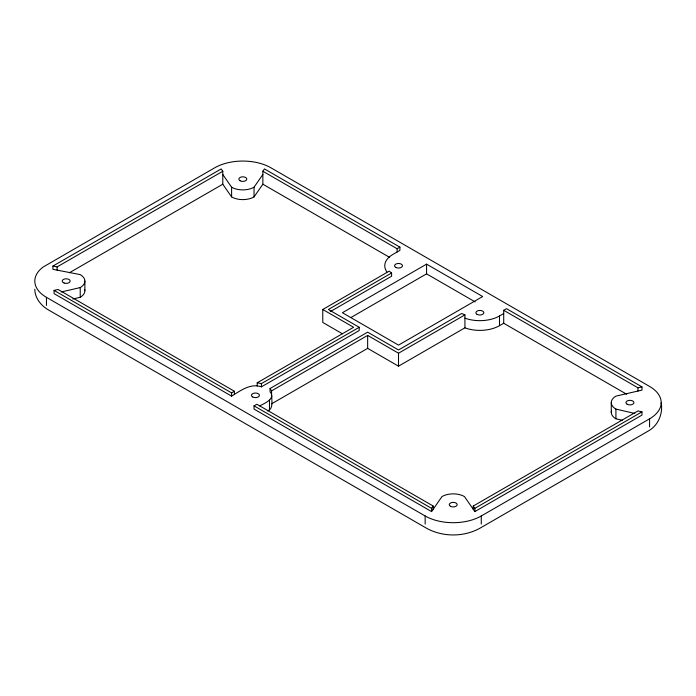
<?xml version="1.0" encoding="UTF-8"?>
<svg xmlns="http://www.w3.org/2000/svg" width="696" height="696" viewBox="0 0 696 696"><rect width="100%" height="100%" fill="white"/><g stroke="black" fill="none" stroke-linecap="round" stroke-linejoin="round"><path stroke-width="1.04" d="M271.57 403.837L367.653 348.357L398.512 366.174L464.928 327.825L464.928 314.87L461.726 313.487L398.512 349.975L367.653 332.157L270.057 388.507L270.057 391.752C276.06 398.686 264.332 403.541 259.556 405.907M72.836 299.002L80.223 297.288L80.223 287.57A15.869 9.161 0 0 0 80.223 274.607L52.931 269.308L52.931 266.072L221.189 168.928L222.79 171.242L222.79 184.205L231.603 196.924A15.869 9.161 0 0 0 254.049 196.924L262.862 184.205L262.862 171.242L264.463 168.928L399.913 247.132L399.913 250.377L392.901 254.423A27.77 16.034 0 0 0 386.88 271.892M254.049 196.924L254.049 187.207L262.862 174.487M431.572 511.586L431.572 508.35L433.182 506.035L256.85 404.237L254.049 405.855L254.049 409.091L431.572 511.586L441.995 496.553A15.869 9.161 0 0 1 464.441 496.553L474.855 511.586L641.964 415.103L641.964 411.867L637.962 410.945L473.254 506.035L473.254 509.272M267.673 410.945C273.676 408.569 271.527 401.105 271.814 396.163M52.931 266.072L57.133 266.89L222.79 171.242M69.365 272.78L222.79 184.205M262.862 171.242L397.111 248.75L399.913 247.132M342.397 333.775L322.77 322.448L322.77 309.485L389.195 271.144L391.596 272.997L391.596 276.234L330.243 311.651M391.596 272.997L328.382 309.485L359.223 327.294L359.223 330.53L261.418 386.837C250.403 382.983 240.477 390.76 231.603 396.137L54.07 293.634L54.07 290.397L58.072 289.466L234.413 391.274L234.413 394.519M426.57 264.141L342.406 312.73L398.512 345.12L482.667 296.531L426.57 264.141L426.57 273.859L350.827 317.585M54.07 290.397L231.603 392.892L234.413 391.274M271.57 396.276L271.57 390.874L367.653 335.402L398.512 353.22L464.928 314.87M626.696 394.258L503.713 323.257L503.713 310.294L506.514 308.676L641.964 386.88L641.964 390.117L615.917 396.137A15.869 9.161 0 0 0 615.917 409.091L615.917 418.809L622.215 420.262M464.928 318.107L465.981 318.516A27.77 16.034 0 0 0 499.502 315.967L503.713 313.539M464.928 327.825L465.981 328.234A27.77 16.034 0 0 0 499.502 325.685L503.713 323.257M474.855 511.586L474.855 508.35L641.964 411.867M46.458 297.34L425.16 515.98A39.672 22.907 0 0 0 481.267 515.98L649.577 418.809A39.672 22.907 0 0 0 649.577 386.419L270.875 167.771A39.672 22.907 0 0 0 214.777 167.771L43.03 267.099A39.811 22.985 0 0 0 46.458 297.34L46.458 305.44M257.207 386.028L257.207 382.791L353.603 327.285L322.77 309.485M257.207 382.791L261.418 383.592L359.223 327.294M61.239 291.972L80.223 287.57M503.713 310.294L637.962 387.803L641.964 386.88M615.917 409.091L634.813 413.45M426.57 273.859L475.194 301.933M262.862 184.205L389.603 257.372M254.049 405.855L431.572 508.35M270.057 388.507L271.57 390.874M473.254 506.035L474.855 508.35M222.79 174.487L231.603 187.207L231.603 196.924M34.8 289.188C34.878 298.149 41.09 305.727 48.581 310.016L427.153 528.586C443.082 537.068 463.345 537.068 479.283 528.586L647.463 431.485C657.955 426.091 663.158 414.111 661.2 402.61M649.577 418.809L649.577 426.909M637.962 387.803L637.962 391.048M611.271 402.61L611.271 412.328M499.502 315.967L499.502 325.685M481.267 515.98L481.267 524.079M433.182 506.035L433.182 509.272M425.16 515.98L425.16 524.079M398.512 353.22L398.512 366.174M397.111 248.75L397.111 251.995M367.653 335.402L367.653 348.357M269.474 400.183L269.474 409.9M261.418 383.592L261.418 386.837M231.603 392.892L231.603 396.137M84.868 281.088L84.868 290.806M57.133 266.89L57.133 270.126M254.049 187.207A15.869 9.161 0 0 1 231.603 187.207M84.729 289.614A15.869 9.161 0 0 1 80.223 297.288M615.917 418.809A15.869 9.161 0 0 1 611.41 411.136M64.11 283.037A3.967 2.288 0 0 0 70.157 281.158A3.967 2.288 0 0 0 64.31 279.07A3.967 2.288 0 0 0 64.11 283.037M450.408 506.262A3.967 2.288 0 0 0 457.046 505.235A3.967 2.288 0 0 0 452.191 502.434A3.967 2.288 0 0 0 450.408 506.262M627.139 404.237A3.967 2.288 0 0 0 633.778 403.21A3.967 2.288 0 0 0 628.914 400.4A3.967 2.288 0 0 0 627.139 404.237M252.639 396.946A3.967 2.288 0 0 0 259.277 395.92A3.967 2.288 0 0 0 254.423 393.11A3.967 2.288 0 0 0 252.639 396.946M240.016 180.734A3.967 2.288 0 0 0 246.654 179.707A3.967 2.288 0 0 0 241.799 176.897A3.967 2.288 0 0 0 240.016 180.734M395.711 267.377A3.967 2.288 0 0 0 402.349 266.35A3.967 2.288 0 0 0 397.486 263.549A3.967 2.288 0 0 0 395.711 267.377M477.056 314.348A3.967 2.288 0 0 0 483.694 313.322A3.967 2.288 0 0 0 478.839 310.512A3.967 2.288 0 0 0 477.056 314.348"/></g></svg>
